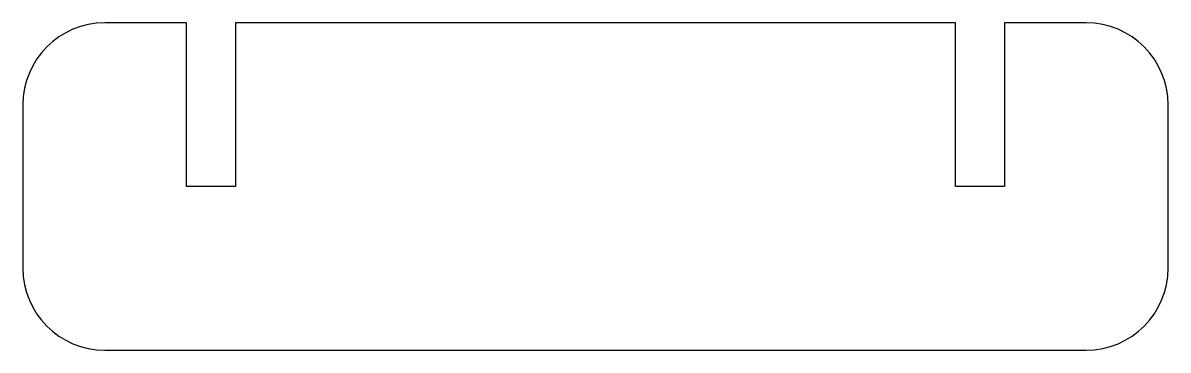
# Model space of a CAD drawing. Header units: millimetres. Extents: x -35 to 35, y -10 to 10.
import ezdxf

# ---------------------------------------------------------------- set-up
doc = ezdxf.new("R2010")
doc.units = ezdxf.units.MM
doc.layers.add('PERIMETER', color=5, linetype='CONTINUOUS')

msp = doc.modelspace()

# ---------------------------------------------------------------- linework, layer by layer
at = {"layer": 'PERIMETER'}
for p, q in [((-24.995, 10.005), (-30, 10.005)), ((-24.995, 0.005), (-24.995, 10.005)), ((22.005, 10.005), (-22.005, 10.005)), ((-22.005, 10.005), (-22.005, 0.005)), ((22.005, 0.005), (22.005, 10.005)), ((24.995, 10.005), (24.995, 0.005)), ((30, 10.005), (24.995, 10.005)), ((-35.005, 5), (-35.005, -5)), ((35.005, -5), (35.005, 5)), ((-22.005, 0.005), (-24.995, 0.005)), ((24.995, 0.005), (22.005, 0.005)), ((-30, -10.005), (30, -10.005))]:
    msp.add_line(p, q, dxfattribs=at)
for centre, start, end in [((-30, 5), 90, 180), ((30, 5), 0, 90), ((-30, -5), 180, 270), ((30, -5), 270, 360)]:
    msp.add_arc(centre, 5.005, start, end, dxfattribs=at)

doc.saveas('drawing.dxf')
